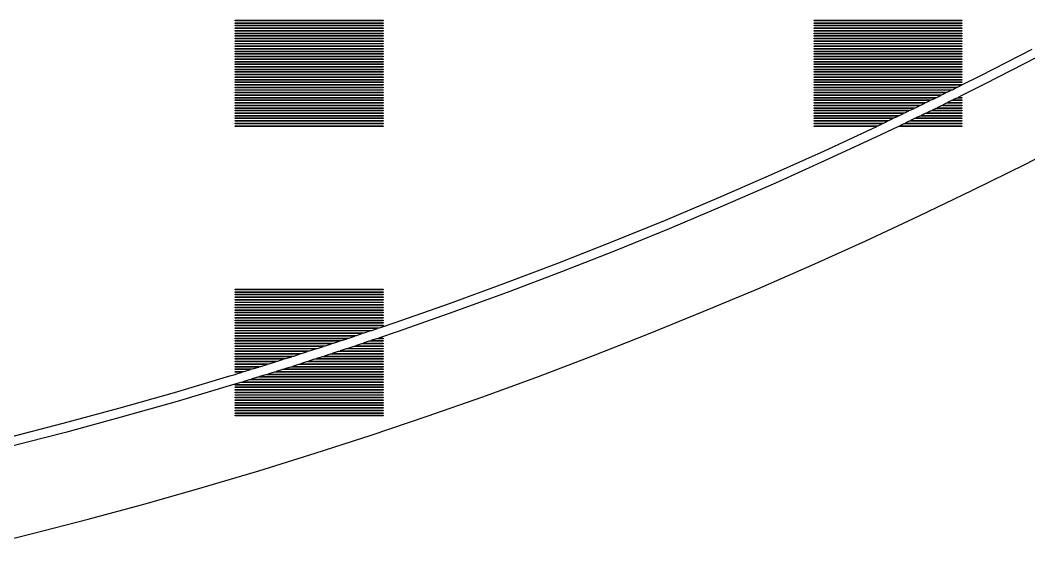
# Model space of a CAD drawing. Extents: x 40 to 187, y -3 to 150.
# Drawn here: x 128.86 to 144.89, y -0.8 to 7.58 of the extents above; entities that cross this region are included whole.
import ezdxf

# ---------------------------------------------------------------- set-up
doc = ezdxf.new("R2010")
doc.units = 0

msp = doc.modelspace()

# ---------------------------------------------------------------- linework, layer by layer
for p, q in [((132.273, 7.5723), (132.273, 7.5826)), ((132.273, 7.5826), (134.625, 7.5826)), ((134.625, 7.5723), (132.273, 7.5723)), ((132.273, 7.5314), (132.273, 7.5417)), ((132.273, 7.5417), (134.625, 7.5417)), ((134.625, 7.5826), (134.625, 7.5723)), ((134.625, 7.5417), (134.625, 7.5314)), ((141.477, 7.5723), (141.477, 7.5826)), ((141.477, 7.5826), (143.829, 7.5826)), ((143.829, 7.5723), (141.477, 7.5723)), ((141.477, 7.5314), (141.477, 7.5417)), ((141.477, 7.5417), (143.829, 7.5417)), ((143.829, 7.5826), (143.829, 7.5723)), ((143.829, 7.5417), (143.829, 7.5314)), ((134.625, 7.5314), (132.273, 7.5314)), ((132.273, 7.4905), (132.273, 7.5008)), ((132.273, 7.5008), (134.625, 7.5008)), ((134.625, 7.4905), (132.273, 7.4905)), ((132.273, 7.4496), (132.273, 7.4599)), ((132.273, 7.4599), (134.625, 7.4599)), ((134.625, 7.4496), (132.273, 7.4496)), ((132.273, 7.4087), (132.273, 7.4189)), ((132.273, 7.4189), (134.625, 7.4189)), ((134.625, 7.4087), (132.273, 7.4087)), ((132.273, 7.3678), (132.273, 7.378)), ((132.273, 7.378), (134.625, 7.378)), ((134.625, 7.5008), (134.625, 7.4905)), ((134.625, 7.4599), (134.625, 7.4496)), ((134.625, 7.4189), (134.625, 7.4087)), ((134.625, 7.378), (134.625, 7.3678)), ((143.829, 7.5314), (141.477, 7.5314)), ((141.477, 7.4905), (141.477, 7.5008)), ((141.477, 7.5008), (143.829, 7.5008)), ((143.829, 7.4905), (141.477, 7.4905)), ((141.477, 7.4496), (141.477, 7.4599)), ((141.477, 7.4599), (143.829, 7.4599)), ((143.829, 7.4496), (141.477, 7.4496)), ((141.477, 7.4087), (141.477, 7.4189)), ((141.477, 7.4189), (143.829, 7.4189)), ((143.829, 7.4087), (141.477, 7.4087)), ((141.477, 7.3678), (141.477, 7.378)), ((141.477, 7.378), (143.829, 7.378)), ((143.829, 7.5008), (143.829, 7.4905)), ((143.829, 7.4599), (143.829, 7.4496)), ((143.829, 7.4189), (143.829, 7.4087)), ((143.829, 7.378), (143.829, 7.3678)), ((134.625, 7.3678), (132.273, 7.3678)), ((132.273, 7.3269), (132.273, 7.3371)), ((132.273, 7.3371), (134.625, 7.3371)), ((134.625, 7.3269), (132.273, 7.3269)), ((132.273, 7.286), (132.273, 7.2962)), ((132.273, 7.2962), (134.625, 7.2962)), ((134.625, 7.286), (132.273, 7.286)), ((132.273, 7.2451), (132.273, 7.2553)), ((132.273, 7.2553), (134.625, 7.2553)), ((134.625, 7.2451), (132.273, 7.2451)), ((134.625, 7.3371), (134.625, 7.3269)), ((134.625, 7.2962), (134.625, 7.286)), ((134.625, 7.2553), (134.625, 7.2451)), ((143.829, 7.3678), (141.477, 7.3678)), ((141.477, 7.3269), (141.477, 7.3371)), ((141.477, 7.3371), (143.829, 7.3371)), ((143.829, 7.3269), (141.477, 7.3269)), ((141.477, 7.286), (141.477, 7.2962)), ((141.477, 7.2962), (143.829, 7.2962)), ((143.829, 7.286), (141.477, 7.286)), ((141.477, 7.2451), (141.477, 7.2553)), ((141.477, 7.2553), (143.829, 7.2553)), ((143.829, 7.2451), (141.477, 7.2451)), ((143.829, 7.3371), (143.829, 7.3269)), ((143.829, 7.2962), (143.829, 7.286)), ((143.829, 7.2553), (143.829, 7.2451)), ((132.273, 7.2042), (132.273, 7.2144)), ((132.273, 7.2144), (134.625, 7.2144)), ((134.625, 7.2042), (132.273, 7.2042)), ((132.273, 7.1633), (132.273, 7.1735)), ((132.273, 7.1735), (134.625, 7.1735)), ((134.625, 7.1633), (132.273, 7.1633)), ((132.273, 7.1224), (132.273, 7.1326)), ((132.273, 7.1326), (134.625, 7.1326)), ((134.625, 7.1224), (132.273, 7.1224)), ((132.273, 7.0815), (132.273, 7.0917)), ((132.273, 7.0917), (134.625, 7.0917)), ((134.625, 7.0815), (132.273, 7.0815)), ((134.625, 7.2144), (134.625, 7.2042)), ((134.625, 7.1735), (134.625, 7.1633)), ((134.625, 7.1326), (134.625, 7.1224)), ((134.625, 7.0917), (134.625, 7.0815)), ((141.477, 7.2042), (141.477, 7.2144)), ((141.477, 7.2144), (143.829, 7.2144)), ((143.829, 7.2042), (141.477, 7.2042)), ((141.477, 7.1633), (141.477, 7.1735)), ((141.477, 7.1735), (143.829, 7.1735)), ((143.829, 7.1633), (141.477, 7.1633)), ((141.477, 7.1224), (141.477, 7.1326)), ((141.477, 7.1326), (143.829, 7.1326)), ((143.829, 7.1224), (141.477, 7.1224)), ((141.477, 7.0815), (141.477, 7.0917)), ((141.477, 7.0917), (143.829, 7.0917)), ((143.829, 7.0815), (141.477, 7.0815)), ((143.829, 7.2144), (143.829, 7.2042)), ((143.829, 7.1735), (143.829, 7.1633)), ((143.829, 7.1326), (143.829, 7.1224)), ((143.829, 7.0917), (143.829, 7.0815)), ((144.128, 6.7024), (144.947, 7.1208)), ((132.273, 7.0406), (132.273, 7.0508)), ((132.273, 7.0508), (134.625, 7.0508)), ((134.625, 7.0406), (132.273, 7.0406)), ((132.273, 6.9997), (132.273, 7.0099)), ((132.273, 7.0099), (134.625, 7.0099)), ((134.625, 6.9997), (132.273, 6.9997)), ((132.273, 6.9588), (132.273, 6.969)), ((132.273, 6.969), (134.625, 6.969)), ((134.625, 6.9588), (132.273, 6.9588)), ((132.273, 6.9179), (132.273, 6.9281)), ((132.273, 6.9281), (134.625, 6.9281)), ((134.625, 6.9179), (132.273, 6.9179)), ((134.625, 7.0508), (134.625, 7.0406)), ((134.625, 7.0099), (134.625, 6.9997)), ((134.625, 6.969), (134.625, 6.9588)), ((134.625, 6.9281), (134.625, 6.9179)), ((141.477, 7.0406), (141.477, 7.0508)), ((141.477, 7.0508), (143.829, 7.0508)), ((143.829, 7.0406), (141.477, 7.0406)), ((141.477, 6.9997), (141.477, 7.0099)), ((141.477, 7.0099), (143.829, 7.0099)), ((143.829, 6.9997), (141.477, 6.9997)), ((141.477, 6.9588), (141.477, 6.969)), ((141.477, 6.969), (143.829, 6.969)), ((143.829, 6.9588), (141.477, 6.9588)), ((141.477, 6.9179), (141.477, 6.9281)), ((141.477, 6.9281), (143.829, 6.9281)), ((143.829, 6.9179), (141.477, 6.9179)), ((143.829, 7.0508), (143.829, 7.0406)), ((143.829, 7.0099), (143.829, 6.9997)), ((143.829, 6.969), (143.829, 6.9588)), ((143.829, 6.9281), (143.829, 6.9179)), ((145.016, 6.9877), (144.195, 6.5684)), ((132.273, 6.877), (132.273, 6.8872)), ((132.273, 6.8872), (134.625, 6.8872)), ((134.625, 6.877), (132.273, 6.877)), ((132.273, 6.8361), (132.273, 6.8463)), ((132.273, 6.8463), (134.625, 6.8463)), ((134.625, 6.8361), (132.273, 6.8361)), ((132.273, 6.7952), (132.273, 6.8054)), ((132.273, 6.8054), (134.625, 6.8054)), ((134.625, 6.7952), (132.273, 6.7952)), ((132.273, 6.7543), (132.273, 6.7645)), ((132.273, 6.7645), (134.625, 6.7645)), ((134.625, 6.7543), (132.273, 6.7543)), ((134.625, 6.8872), (134.625, 6.877)), ((134.625, 6.8463), (134.625, 6.8361)), ((134.625, 6.8054), (134.625, 6.7952)), ((134.625, 6.7645), (134.625, 6.7543)), ((141.477, 6.877), (141.477, 6.8872)), ((141.477, 6.8872), (143.829, 6.8872)), ((143.829, 6.877), (141.477, 6.877)), ((141.477, 6.8361), (141.477, 6.8463)), ((141.477, 6.8463), (143.829, 6.8463)), ((143.829, 6.8361), (141.477, 6.8361)), ((141.477, 6.7952), (141.477, 6.8054)), ((141.477, 6.8054), (143.829, 6.8054)), ((143.829, 6.7952), (141.477, 6.7952)), ((141.477, 6.7543), (141.477, 6.7645)), ((141.477, 6.7645), (143.829, 6.7645)), ((143.829, 6.7543), (141.477, 6.7543)), ((143.829, 6.8872), (143.829, 6.877)), ((143.829, 6.8463), (143.829, 6.8361)), ((143.829, 6.8054), (143.829, 6.7952)), ((143.829, 6.7645), (143.829, 6.7543)), ((132.273, 6.7134), (132.273, 6.7236)), ((132.273, 6.7236), (134.625, 6.7236)), ((134.625, 6.7134), (132.273, 6.7134)), ((132.273, 6.6725), (132.273, 6.6827)), ((132.273, 6.6827), (134.625, 6.6827)), ((134.625, 6.6725), (132.273, 6.6725)), ((132.273, 6.6316), (132.273, 6.6418)), ((132.273, 6.6418), (134.625, 6.6418)), ((134.625, 6.6316), (132.273, 6.6316)), ((132.273, 6.5907), (132.273, 6.6009)), ((132.273, 6.6009), (134.625, 6.6009)), ((134.625, 6.5907), (132.273, 6.5907)), ((134.625, 6.7236), (134.625, 6.7134)), ((134.625, 6.6827), (134.625, 6.6725)), ((134.625, 6.6418), (134.625, 6.6316)), ((134.625, 6.6009), (134.625, 6.5907)), ((141.477, 6.7134), (141.477, 6.7236)), ((141.477, 6.7236), (143.829, 6.7236)), ((143.829, 6.7134), (141.477, 6.7134)), ((141.477, 6.6725), (141.477, 6.6827)), ((141.477, 6.6827), (143.829, 6.6827)), ((143.829, 6.6725), (141.477, 6.6725)), ((141.477, 6.6316), (141.477, 6.6418)), ((141.477, 6.6418), (143.829, 6.6418)), ((143.829, 6.6316), (141.477, 6.6316)), ((141.477, 6.5907), (141.477, 6.6009)), ((141.477, 6.6009), (143.829, 6.6009)), ((143.829, 6.5907), (141.477, 6.5907)), ((143.829, 6.7236), (143.829, 6.7134)), ((143.829, 6.5541), (144.128, 6.7024)), ((143.829, 6.6827), (143.829, 6.6725)), ((143.829, 6.6418), (143.829, 6.6316)), ((143.829, 6.6009), (143.829, 6.5907)), ((132.273, 6.5498), (132.273, 6.56)), ((132.273, 6.56), (134.625, 6.56)), ((134.625, 6.5498), (132.273, 6.5498)), ((132.273, 6.5088), (132.273, 6.5191)), ((132.273, 6.5191), (134.625, 6.5191)), ((134.625, 6.5088), (132.273, 6.5088)), ((132.273, 6.468), (132.273, 6.4782)), ((132.273, 6.4782), (134.625, 6.4782)), ((134.625, 6.468), (132.273, 6.468)), ((132.273, 6.427), (132.273, 6.4373)), ((132.273, 6.4373), (134.625, 6.4373)), ((134.625, 6.427), (132.273, 6.427)), ((134.625, 6.56), (134.625, 6.5498)), ((134.625, 6.5191), (134.625, 6.5088)), ((134.625, 6.4782), (134.625, 6.468)), ((134.625, 6.4373), (134.625, 6.427)), ((141.477, 6.5498), (141.477, 6.56)), ((141.477, 6.56), (143.829, 6.56)), ((143.82, 6.5498), (141.477, 6.5498)), ((141.477, 6.5088), (141.477, 6.5191)), ((141.477, 6.5191), (143.758, 6.5191)), ((143.738, 6.5088), (141.477, 6.5088)), ((141.477, 6.468), (141.477, 6.4782)), ((141.477, 6.4782), (143.676, 6.4782)), ((143.655, 6.468), (141.477, 6.468)), ((141.477, 6.427), (141.477, 6.4373)), ((141.477, 6.4373), (143.593, 6.4373)), ((143.572, 6.427), (141.477, 6.427)), ((143.511, 6.3964), (143.572, 6.427)), ((143.593, 6.4373), (143.655, 6.468)), ((143.676, 6.4782), (143.738, 6.5088)), ((143.758, 6.5191), (143.82, 6.5498)), ((144.195, 6.5684), (143.829, 6.3866)), ((143.829, 6.56), (143.829, 6.5541)), ((132.273, 6.3861), (132.273, 6.3964)), ((132.273, 6.3964), (134.625, 6.3964)), ((134.625, 6.3861), (132.273, 6.3861)), ((132.273, 6.3452), (132.273, 6.3555)), ((132.273, 6.3555), (134.625, 6.3555)), ((134.625, 6.3452), (132.273, 6.3452)), ((132.273, 6.3043), (132.273, 6.3145)), ((132.273, 6.3145), (134.625, 6.3145)), ((134.625, 6.3043), (132.273, 6.3043)), ((132.273, 6.2634), (132.273, 6.2736)), ((132.273, 6.2736), (134.625, 6.2736)), ((134.625, 6.2634), (132.273, 6.2634)), ((134.625, 6.3964), (134.625, 6.3861)), ((134.625, 6.3555), (134.625, 6.3452)), ((134.625, 6.3145), (134.625, 6.3043)), ((134.625, 6.2736), (134.625, 6.2634)), ((141.477, 6.3861), (141.477, 6.3964)), ((141.477, 6.3964), (143.511, 6.3964)), ((143.49, 6.3861), (141.477, 6.3861)), ((141.477, 6.3452), (141.477, 6.3555)), ((141.477, 6.3555), (143.428, 6.3555)), ((143.407, 6.3452), (141.477, 6.3452)), ((141.477, 6.3043), (141.477, 6.3145)), ((141.477, 6.3145), (143.346, 6.3145)), ((143.325, 6.3043), (141.477, 6.3043)), ((141.477, 6.2634), (141.477, 6.2736)), ((141.477, 6.2736), (143.262, 6.2736)), ((143.24, 6.2634), (141.477, 6.2634)), ((143.177, 6.2327), (143.24, 6.2634)), ((143.262, 6.2736), (143.304, 6.294)), ((143.304, 6.294), (143.325, 6.3043)), ((143.346, 6.3145), (143.407, 6.3452)), ((143.428, 6.3555), (143.49, 6.3861)), ((143.58, 6.2634), (143.518, 6.2327)), ((143.829, 6.2634), (143.58, 6.2634)), ((143.663, 6.3043), (143.601, 6.2736)), ((143.601, 6.2736), (143.829, 6.2736)), ((143.829, 6.3043), (143.663, 6.3043)), ((143.745, 6.3452), (143.683, 6.3145)), ((143.683, 6.3145), (143.829, 6.3145)), ((143.829, 6.3452), (143.745, 6.3452)), ((143.828, 6.3861), (143.766, 6.3555)), ((143.766, 6.3555), (143.829, 6.3555)), ((143.829, 6.3861), (143.828, 6.3861)), ((143.829, 6.3866), (143.829, 6.3861)), ((143.829, 6.3555), (143.829, 6.3452)), ((143.829, 6.3145), (143.829, 6.3043)), ((143.829, 6.2736), (143.829, 6.2634)), ((132.273, 6.2225), (132.273, 6.2327)), ((132.273, 6.2327), (134.625, 6.2327)), ((134.625, 6.2225), (132.273, 6.2225)), ((132.273, 6.1816), (132.273, 6.1918)), ((132.273, 6.1918), (134.625, 6.1918)), ((134.625, 6.1816), (132.273, 6.1816)), ((132.273, 6.1407), (132.273, 6.1509)), ((132.273, 6.1509), (134.625, 6.1509)), ((134.625, 6.1407), (132.273, 6.1407)), ((132.273, 6.0998), (132.273, 6.11)), ((132.273, 6.11), (134.625, 6.11)), ((134.625, 6.0998), (132.273, 6.0998)), ((134.625, 6.2327), (134.625, 6.2225)), ((134.625, 6.1918), (134.625, 6.1816)), ((134.625, 6.1509), (134.625, 6.1407)), ((134.625, 6.11), (134.625, 6.0998)), ((141.477, 6.2225), (141.477, 6.2327)), ((141.477, 6.2327), (143.177, 6.2327)), ((143.155, 6.2225), (141.477, 6.2225)), ((141.477, 6.1816), (141.477, 6.1918)), ((141.477, 6.1918), (143.091, 6.1918)), ((143.07, 6.1816), (141.477, 6.1816)), ((141.477, 6.1407), (141.477, 6.1509)), ((141.477, 6.1509), (143.006, 6.1509)), ((142.985, 6.1407), (141.477, 6.1407)), ((141.477, 6.0998), (141.477, 6.11)), ((141.477, 6.11), (142.921, 6.11)), ((142.9, 6.0998), (141.477, 6.0998)), ((142.836, 6.0691), (142.9, 6.0998)), ((142.921, 6.11), (142.985, 6.1407)), ((143.006, 6.1509), (143.07, 6.1816)), ((143.091, 6.1918), (143.155, 6.2225)), ((143.246, 6.0998), (143.182, 6.0691)), ((143.829, 6.0998), (143.246, 6.0998)), ((143.331, 6.1407), (143.268, 6.11)), ((143.268, 6.11), (143.829, 6.11)), ((143.829, 6.1407), (143.331, 6.1407)), ((143.37, 6.1592), (143.353, 6.1509)), ((143.353, 6.1509), (143.829, 6.1509)), ((143.415, 6.1816), (143.37, 6.1592)), ((143.829, 6.1816), (143.415, 6.1816)), ((143.498, 6.2225), (143.436, 6.1918)), ((143.436, 6.1918), (143.829, 6.1918)), ((143.829, 6.2225), (143.498, 6.2225)), ((143.518, 6.2327), (143.829, 6.2327)), ((143.829, 6.2327), (143.829, 6.2225)), ((143.829, 6.1918), (143.829, 6.1816)), ((143.829, 6.1509), (143.829, 6.1407)), ((143.829, 6.11), (143.829, 6.0998)), ((132.273, 6.0589), (132.273, 6.0691)), ((132.273, 6.0691), (134.625, 6.0691)), ((134.625, 6.0589), (132.273, 6.0589)), ((132.273, 6.018), (132.273, 6.0282)), ((132.273, 6.0282), (134.625, 6.0282)), ((134.625, 6.018), (132.273, 6.018)), ((132.273, 5.9771), (132.273, 5.9873)), ((132.273, 5.9873), (134.625, 5.9873)), ((134.625, 5.9771), (132.273, 5.9771)), ((132.273, 5.9362), (132.273, 5.9464)), ((132.273, 5.9464), (134.625, 5.9464)), ((134.625, 5.9362), (132.273, 5.9362)), ((134.625, 6.0691), (134.625, 6.0589)), ((134.625, 6.0282), (134.625, 6.018)), ((134.625, 5.9873), (134.625, 5.9771)), ((134.625, 5.9464), (134.625, 5.9362)), ((141.477, 6.0589), (141.477, 6.0691)), ((141.477, 6.0691), (142.836, 6.0691)), ((142.815, 6.0589), (141.477, 6.0589)), ((141.477, 6.018), (141.477, 6.0282)), ((141.477, 6.0282), (142.751, 6.0282)), ((142.73, 6.018), (141.477, 6.018)), ((141.477, 5.9771), (141.477, 5.9873)), ((141.477, 5.9873), (142.666, 5.9873)), ((142.645, 5.9771), (141.477, 5.9771)), ((141.477, 5.9362), (141.477, 5.9464)), ((141.477, 5.9464), (142.581, 5.9464)), ((142.559, 5.9362), (141.477, 5.9362)), ((142.496, 5.9055), (142.559, 5.9362)), ((142.581, 5.9464), (142.645, 5.9771)), ((142.666, 5.9873), (142.73, 6.018)), ((142.751, 6.0282), (142.815, 6.0589)), ((142.906, 5.9362), (142.842, 5.9055)), ((143.829, 5.9362), (142.906, 5.9362)), ((142.991, 5.9771), (142.927, 5.9464)), ((142.927, 5.9464), (143.829, 5.9464)), ((143.829, 5.9771), (142.991, 5.9771)), ((143.076, 6.018), (143.012, 5.9873)), ((143.012, 5.9873), (143.829, 5.9873)), ((143.829, 6.018), (143.076, 6.018)), ((143.161, 6.0589), (143.097, 6.0282)), ((143.097, 6.0282), (143.829, 6.0282)), ((143.829, 6.0589), (143.161, 6.0589)), ((143.182, 6.0691), (143.829, 6.0691)), ((143.829, 6.0691), (143.829, 6.0589)), ((143.829, 6.0282), (143.829, 6.018)), ((143.829, 5.9873), (143.829, 5.9771)), ((143.829, 5.9464), (143.829, 5.9362)), ((132.273, 5.8953), (132.273, 5.9055)), ((132.273, 5.9055), (134.625, 5.9055)), ((134.625, 5.8953), (132.273, 5.8953)), ((134.625, 5.9055), (134.625, 5.8953)), ((141.477, 5.8953), (141.477, 5.9055)), ((141.477, 5.9055), (142.496, 5.9055)), ((142.474, 5.8953), (141.477, 5.8953)), ((141.642, 5.5078), (142.474, 5.8953)), ((142.821, 5.8953), (142.539, 5.7602)), ((143.829, 5.8953), (142.821, 5.8953)), ((142.842, 5.9055), (143.829, 5.9055)), ((143.829, 5.9055), (143.829, 5.8953)), ((142.539, 5.7602), (141.704, 5.3714)), ((144.836, 5.2956), (145.672, 5.7228)), ((140.803, 5.13), (141.642, 5.5078)), ((141.704, 5.3714), (140.864, 4.9929)), ((143.995, 4.8786), (144.836, 5.2956)), ((139.961, 4.7626), (140.803, 5.13)), ((140.864, 4.9929), (140.02, 4.6247)), ((143.149, 4.472), (143.995, 4.8786)), ((139.113, 4.4055), (139.961, 4.7626)), ((140.02, 4.6247), (139.171, 4.2669)), ((138.262, 4.0589), (139.113, 4.4055)), ((142.298, 4.0758), (143.149, 4.472)), ((139.171, 4.2669), (138.317, 3.9196)), ((137.406, 3.7227), (138.262, 4.0589)), ((141.442, 3.6902), (142.298, 4.0758)), ((138.317, 3.9196), (137.46, 3.5828)), ((136.546, 3.3971), (137.406, 3.7227)), ((140.581, 3.315), (141.442, 3.6902)), ((137.46, 3.5828), (136.598, 3.2565)), ((135.682, 3.082), (136.546, 3.3971)), ((132.273, 3.2979), (132.273, 3.3081)), ((132.273, 3.3081), (134.625, 3.3081)), ((134.625, 3.2979), (132.273, 3.2979)), ((132.273, 3.257), (132.273, 3.2672)), ((132.273, 3.2672), (134.625, 3.2672)), ((134.625, 3.257), (132.273, 3.257)), ((132.273, 3.2161), (132.273, 3.2263)), ((132.273, 3.2263), (134.625, 3.2263)), ((134.625, 3.2161), (132.273, 3.2161)), ((134.625, 3.3081), (134.625, 3.2979)), ((134.625, 3.2672), (134.625, 3.257)), ((134.625, 3.2263), (134.625, 3.2161)), ((136.598, 3.2565), (135.733, 2.9408)), ((139.716, 2.9504), (140.581, 3.315)), ((132.273, 3.1752), (132.273, 3.1854)), ((132.273, 3.1854), (134.625, 3.1854)), ((134.625, 3.1752), (132.273, 3.1752)), ((132.273, 3.1343), (132.273, 3.1445)), ((132.273, 3.1445), (134.625, 3.1445)), ((134.625, 3.1343), (132.273, 3.1343)), ((132.273, 3.0934), (132.273, 3.1036)), ((132.273, 3.1036), (134.625, 3.1036)), ((134.625, 3.0934), (132.273, 3.0934)), ((132.273, 3.0524), (132.273, 3.0627)), ((132.273, 3.0627), (134.625, 3.0627)), ((134.625, 3.0524), (132.273, 3.0524)), ((134.625, 3.1854), (134.625, 3.1752)), ((134.625, 3.1445), (134.625, 3.1343)), ((134.625, 3.1036), (134.625, 3.0934)), ((134.625, 3.0627), (134.625, 3.0524)), ((134.815, 2.7776), (135.682, 3.082)), ((132.273, 3.0115), (132.273, 3.0218)), ((132.273, 3.0218), (134.625, 3.0218)), ((134.625, 3.0115), (132.273, 3.0115)), ((132.273, 2.9706), (132.273, 2.9809)), ((132.273, 2.9809), (134.625, 2.9809)), ((134.625, 2.9706), (132.273, 2.9706)), ((132.273, 2.9297), (132.273, 2.94)), ((132.273, 2.94), (134.625, 2.94)), ((134.625, 2.9297), (132.273, 2.9297)), ((132.273, 2.8888), (132.273, 2.899)), ((132.273, 2.899), (134.625, 2.899)), ((134.625, 2.8888), (132.273, 2.8888)), ((134.625, 3.0218), (134.625, 3.0115)), ((134.625, 2.9809), (134.625, 2.9706)), ((134.625, 2.94), (134.625, 2.9297)), ((134.625, 2.899), (134.625, 2.8888)), ((135.733, 2.9408), (134.863, 2.6357)), ((138.847, 2.5965), (139.716, 2.9504)), ((132.273, 2.8479), (132.273, 2.8582)), ((132.273, 2.8582), (134.625, 2.8582)), ((134.625, 2.8479), (132.273, 2.8479)), ((132.273, 2.807), (132.273, 2.8173)), ((132.273, 2.8173), (134.625, 2.8173)), ((134.625, 2.807), (132.273, 2.807)), ((132.273, 2.7661), (132.273, 2.7763)), ((132.273, 2.7763), (134.625, 2.7763)), ((134.625, 2.7661), (132.273, 2.7661)), ((132.273, 2.7252), (132.273, 2.7354)), ((132.273, 2.7354), (134.625, 2.7354)), ((134.568, 2.6945), (134.815, 2.7776)), ((134.625, 2.8582), (134.625, 2.8479)), ((134.625, 2.8173), (134.625, 2.807)), ((134.625, 2.7763), (134.625, 2.7661)), ((134.625, 2.7354), (134.625, 2.7252)), ((134.625, 2.7252), (132.273, 2.7252)), ((132.273, 2.6843), (132.273, 2.6945)), ((132.273, 2.6945), (134.568, 2.6945)), ((134.538, 2.6843), (132.273, 2.6843)), ((132.273, 2.6434), (132.273, 2.6536)), ((132.273, 2.6536), (134.447, 2.6536)), ((134.417, 2.6434), (132.273, 2.6434)), ((132.273, 2.6025), (132.273, 2.6127)), ((132.273, 2.6127), (134.326, 2.6127)), ((134.295, 2.6025), (132.273, 2.6025)), ((132.273, 2.5616), (132.273, 2.5718)), ((132.273, 2.5718), (134.204, 2.5718)), ((134.204, 2.5718), (134.295, 2.6025)), ((134.326, 2.6127), (134.417, 2.6434)), ((134.447, 2.6536), (134.538, 2.6843)), ((134.863, 2.6357), (134.553, 2.5309)), ((137.973, 2.2532), (138.847, 2.5965)), ((134.174, 2.5616), (132.273, 2.5616)), ((132.273, 2.5207), (132.273, 2.5309)), ((132.273, 2.5309), (134.083, 2.5309)), ((134.053, 2.5207), (132.273, 2.5207)), ((132.273, 2.4798), (132.273, 2.49)), ((132.273, 2.49), (133.962, 2.49)), ((133.931, 2.4798), (132.273, 2.4798)), ((132.273, 2.4389), (132.273, 2.4491)), ((132.273, 2.4491), (133.836, 2.4491)), ((133.805, 2.4389), (132.273, 2.4389)), ((132.273, 2.398), (132.273, 2.4082)), ((132.273, 2.4082), (133.71, 2.4082)), ((133.71, 2.4082), (133.805, 2.4389)), ((133.836, 2.4491), (133.931, 2.4798)), ((133.962, 2.49), (134.053, 2.5207)), ((134.083, 2.5309), (134.174, 2.5616)), ((134.28, 2.4389), (134.189, 2.4082)), ((134.189, 2.4082), (134.625, 2.4082)), ((134.625, 2.4389), (134.28, 2.4389)), ((134.401, 2.4798), (134.31, 2.4491)), ((134.31, 2.4491), (134.625, 2.4491)), ((134.625, 2.4798), (134.401, 2.4798)), ((134.522, 2.5207), (134.431, 2.49)), ((134.431, 2.49), (134.625, 2.49)), ((134.625, 2.5207), (134.522, 2.5207)), ((134.553, 2.5309), (134.625, 2.5309)), ((134.625, 2.5309), (134.625, 2.5207)), ((134.625, 2.49), (134.625, 2.4798)), ((134.625, 2.4491), (134.625, 2.4389)), ((134.625, 2.4082), (134.625, 2.398)), ((133.678, 2.398), (132.273, 2.398)), ((132.273, 2.3571), (132.273, 2.3673)), ((132.273, 2.3673), (133.583, 2.3673)), ((133.552, 2.3571), (132.273, 2.3571)), ((132.273, 2.3162), (132.273, 2.3264)), ((132.273, 2.3264), (133.457, 2.3264)), ((133.425, 2.3162), (132.273, 2.3162)), ((132.273, 2.2753), (132.273, 2.2855)), ((132.273, 2.2855), (133.331, 2.2855)), ((133.299, 2.2753), (132.273, 2.2753)), ((133.204, 2.2446), (133.299, 2.2753)), ((133.331, 2.2855), (133.425, 2.3162)), ((133.457, 2.3264), (133.552, 2.3571)), ((133.583, 2.3673), (133.678, 2.398)), ((133.786, 2.2753), (133.691, 2.2446)), ((134.625, 2.2753), (133.786, 2.2753)), ((133.913, 2.3162), (133.818, 2.2855)), ((133.818, 2.2855), (134.625, 2.2855)), ((134.625, 2.3162), (133.913, 2.3162)), ((133.99, 2.3414), (133.944, 2.3264)), ((133.944, 2.3264), (134.625, 2.3264)), ((134.037, 2.3571), (133.99, 2.3414)), ((134.625, 2.3571), (134.037, 2.3571)), ((134.158, 2.398), (134.067, 2.3673)), ((134.067, 2.3673), (134.625, 2.3673)), ((134.625, 2.398), (134.158, 2.398)), ((134.625, 2.3673), (134.625, 2.3571)), ((134.625, 2.3264), (134.625, 2.3162)), ((134.625, 2.2855), (134.625, 2.2753)), ((137.095, 1.9208), (137.973, 2.2532)), ((132.273, 2.2344), (132.273, 2.2446)), ((132.273, 2.2446), (133.204, 2.2446)), ((133.173, 2.2344), (132.273, 2.2344)), ((132.273, 2.1935), (132.273, 2.2037)), ((132.273, 2.2037), (133.078, 2.2037)), ((133.045, 2.1935), (132.273, 2.1935)), ((132.273, 2.1526), (132.273, 2.1628)), ((132.273, 2.1628), (132.946, 2.1628)), ((132.913, 2.1526), (132.273, 2.1526)), ((132.273, 2.1117), (132.273, 2.1219)), ((132.273, 2.1219), (132.814, 2.1219)), ((132.781, 2.1117), (132.273, 2.1117)), ((132.682, 2.081), (132.781, 2.1117)), ((132.814, 2.1219), (132.913, 2.1526)), ((132.946, 2.1628), (133.045, 2.1935)), ((133.078, 2.2037), (133.173, 2.2344)), ((133.281, 2.1117), (133.186, 2.081)), ((134.625, 2.1117), (133.281, 2.1117)), ((133.407, 2.1526), (133.312, 2.1219)), ((133.312, 2.1219), (134.625, 2.1219)), ((134.625, 2.1526), (133.407, 2.1526)), ((133.533, 2.1935), (133.439, 2.1628)), ((133.439, 2.1628), (134.625, 2.1628)), ((134.625, 2.1935), (133.533, 2.1935)), ((133.66, 2.2344), (133.565, 2.2037)), ((133.565, 2.2037), (134.625, 2.2037)), ((134.625, 2.2344), (133.66, 2.2344)), ((133.691, 2.2446), (134.625, 2.2446)), ((134.625, 2.2446), (134.625, 2.2344)), ((134.625, 2.2037), (134.625, 2.1935)), ((134.625, 2.1628), (134.625, 2.1526)), ((134.625, 2.1219), (134.625, 2.1117)), ((131.309, 1.6669), (132.19, 1.9284)), ((132.19, 1.9284), (132.273, 1.9542)), ((132.273, 2.0708), (132.273, 2.081)), ((132.273, 2.081), (132.682, 2.081)), ((132.649, 2.0708), (132.273, 2.0708)), ((132.273, 2.0299), (132.273, 2.0401)), ((132.273, 2.0401), (132.55, 2.0401)), ((132.517, 2.0299), (132.273, 2.0299)), ((132.273, 1.9889), (132.273, 1.9992)), ((132.273, 1.9992), (132.418, 1.9992)), ((132.385, 1.9889), (132.273, 1.9889)), ((132.273, 1.9542), (132.273, 1.9583)), ((132.273, 1.9583), (132.287, 1.9583)), ((132.287, 1.9583), (132.385, 1.9889)), ((132.418, 1.9992), (132.517, 2.0299)), ((132.55, 2.0401), (132.649, 2.0708)), ((132.76, 1.9481), (132.661, 1.9174)), ((134.625, 1.9481), (132.76, 1.9481)), ((132.892, 1.9889), (132.793, 1.9583)), ((132.793, 1.9583), (134.625, 1.9583)), ((134.625, 1.9889), (132.892, 1.9889)), ((133.024, 2.0299), (132.925, 1.9992)), ((132.925, 1.9992), (134.625, 1.9992)), ((134.625, 2.0299), (133.024, 2.0299)), ((133.114, 2.0577), (133.057, 2.0401)), ((133.057, 2.0401), (134.625, 2.0401)), ((133.154, 2.0708), (133.114, 2.0577)), ((134.625, 2.0708), (133.154, 2.0708)), ((133.186, 2.081), (134.625, 2.081)), ((134.625, 2.081), (134.625, 2.0708)), ((134.625, 2.0401), (134.625, 2.0299)), ((134.625, 1.9992), (134.625, 1.9889)), ((134.625, 1.9583), (134.625, 1.9481)), ((132.234, 1.7849), (131.351, 1.5229)), ((132.364, 1.8253), (132.234, 1.7849)), ((132.273, 1.7844), (132.273, 1.7947)), ((132.273, 1.7947), (134.625, 1.7947)), ((134.625, 1.7844), (132.273, 1.7844)), ((134.625, 1.8253), (132.364, 1.8253)), ((132.496, 1.8663), (132.397, 1.8356)), ((132.397, 1.8356), (134.625, 1.8356)), ((134.625, 1.8663), (132.496, 1.8663)), ((132.628, 1.9071), (132.529, 1.8765)), ((132.529, 1.8765), (134.625, 1.8765)), ((134.625, 1.9071), (132.628, 1.9071)), ((132.661, 1.9174), (134.625, 1.9174)), ((134.625, 1.9174), (134.625, 1.9071)), ((134.625, 1.8765), (134.625, 1.8663)), ((134.625, 1.8356), (134.625, 1.8253)), ((134.625, 1.7947), (134.625, 1.7844)), ((136.213, 1.5991), (137.095, 1.9208)), ((130.424, 1.4163), (131.309, 1.6669)), ((132.273, 1.7435), (132.273, 1.7538)), ((132.273, 1.7538), (134.625, 1.7538)), ((134.625, 1.7435), (132.273, 1.7435)), ((132.273, 1.7026), (132.273, 1.7128)), ((132.273, 1.7128), (134.625, 1.7128)), ((134.625, 1.7026), (132.273, 1.7026)), ((132.273, 1.6617), (132.273, 1.672)), ((132.273, 1.672), (134.625, 1.672)), ((134.625, 1.6617), (132.273, 1.6617)), ((132.273, 1.6208), (132.273, 1.631)), ((132.273, 1.631), (134.625, 1.631)), ((134.625, 1.6208), (132.273, 1.6208)), ((134.625, 1.7538), (134.625, 1.7435)), ((134.625, 1.7128), (134.625, 1.7026)), ((134.625, 1.672), (134.625, 1.6617)), ((134.625, 1.631), (134.625, 1.6208)), ((131.351, 1.5229), (130.464, 1.2717)), ((132.273, 1.5799), (132.273, 1.5901)), ((132.273, 1.5901), (134.625, 1.5901)), ((134.625, 1.5799), (132.273, 1.5799)), ((132.273, 1.539), (132.273, 1.5492)), ((132.273, 1.5492), (134.625, 1.5492)), ((134.625, 1.539), (132.273, 1.539)), ((132.273, 1.4981), (132.273, 1.5083)), ((132.273, 1.5083), (134.625, 1.5083)), ((134.625, 1.4981), (132.273, 1.4981)), ((132.273, 1.4572), (132.273, 1.4674)), ((132.273, 1.4674), (134.625, 1.4674)), ((134.625, 1.4572), (132.273, 1.4572)), ((134.625, 1.5901), (134.625, 1.5799)), ((134.625, 1.5492), (134.625, 1.539)), ((134.625, 1.5083), (134.625, 1.4981)), ((134.625, 1.4674), (134.625, 1.4572)), ((135.327, 1.2882), (136.213, 1.5991)), ((129.537, 1.1765), (130.424, 1.4163)), ((132.273, 1.4163), (132.273, 1.4265)), ((132.273, 1.4265), (134.625, 1.4265)), ((134.625, 1.4163), (132.273, 1.4163)), ((132.273, 1.3754), (132.273, 1.3856)), ((132.273, 1.3856), (134.625, 1.3856)), ((134.625, 1.3754), (132.273, 1.3754)), ((132.273, 1.3345), (132.273, 1.3447)), ((132.273, 1.3447), (134.625, 1.3447)), ((134.625, 1.3345), (132.273, 1.3345)), ((132.273, 1.2936), (132.273, 1.3038)), ((132.273, 1.3038), (134.625, 1.3038)), ((134.625, 1.2936), (132.273, 1.2936)), ((134.437, 0.9883), (135.327, 1.2882)), ((134.625, 1.4265), (134.625, 1.4163)), ((134.625, 1.3856), (134.625, 1.3754)), ((134.625, 1.3447), (134.625, 1.3345)), ((134.625, 1.3038), (134.625, 1.2936)), ((128.646, 0.9476), (129.537, 1.1765)), ((130.464, 1.2717), (129.575, 1.0314)), ((129.575, 1.0314), (128.683, 0.8021)), ((133.544, 0.6993), (134.437, 0.9883)), ((132.648, 0.4213), (133.544, 0.6993)), ((131.748, 0.1543), (132.648, 0.4213)), ((130.844, -0.1017), (131.748, 0.1543)), ((129.938, -0.3465), (130.844, -0.1017)), ((129.029, -0.5802), (129.938, -0.3465)), ((128.117, -0.8027), (129.029, -0.5802))]:
    msp.add_line(p, q)

doc.saveas('drawing.dxf')
